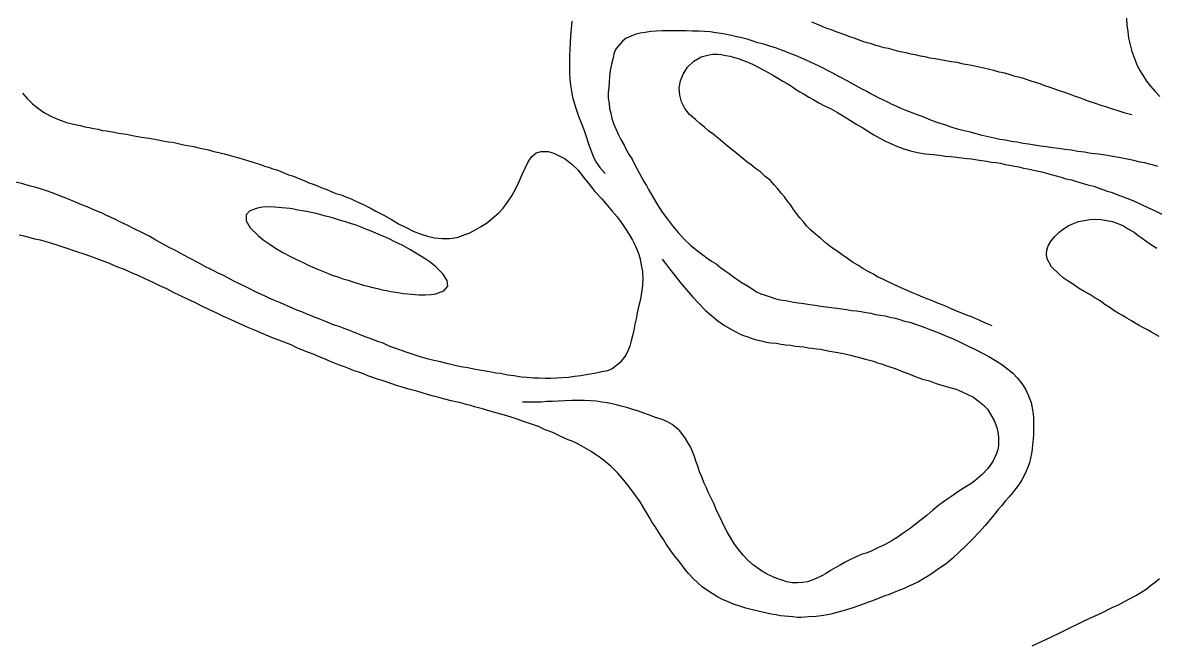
# Model space of a CAD drawing. Header units: inches. Extents: x 401374 to 405300, y 6332180 to 6336621.
# Drawn here: x 403192.5 to 403478.2, y 6335087.1 to 6335243.8 of the extents above; entities that cross this region are included whole.
import ezdxf

# ---------------------------------------------------------------- set-up
doc = ezdxf.new("R2010")
doc.units = ezdxf.units.IN
doc.header["$MEASUREMENT"] = 0

msp = doc.modelspace()

# ---------------------------------------------------------------- linework, layer by layer
for points in [[(403331, 6335244.2), (403330.8, 6335242.3), (403330.7, 6335240.5), (403330.6, 6335238.8), (403330.5, 6335237.1), (403330.4, 6335235.6), (403330.4, 6335234), (403330.4, 6335232.5), (403330.4, 6335231.1), (403330.5, 6335229.6), (403330.7, 6335228.1), (403330.9, 6335226.6), (403331.2, 6335225.1), (403331.6, 6335223.6), (403332.1, 6335222), (403332.7, 6335220.3), (403333.4, 6335218.6), (403334.1, 6335216.7), (403334.7, 6335214.9), (403335.2, 6335213.3), (403335.8, 6335211.7), (403336.4, 6335210.2), (403337.1, 6335208.8), (403338.1, 6335207.3), (403339.4, 6335205.8)], [(403472.2, 6335220.6), (403470.5, 6335221), (403469, 6335221.5), (403467.4, 6335222), (403465.9, 6335222.5), (403464.5, 6335223), (403463.1, 6335223.5), (403461.7, 6335223.9), (403460.4, 6335224.4), (403459.1, 6335224.9), (403457.8, 6335225.3), (403456.5, 6335225.8), (403455.3, 6335226.2), (403454, 6335226.7), (403452.8, 6335227.1), (403451.6, 6335227.5), (403450.3, 6335227.9), (403449.1, 6335228.4), (403447.9, 6335228.8), (403446.6, 6335229.2), (403445.4, 6335229.6), (403444.1, 6335230), (403442.8, 6335230.3), (403441.5, 6335230.7), (403440.2, 6335231.1), (403438.8, 6335231.4), (403437.4, 6335231.8), (403436, 6335232.1), (403434.5, 6335232.5), (403433, 6335232.8), (403431.4, 6335233.1), (403429.8, 6335233.4), (403428.2, 6335233.8), (403426.7, 6335234), (403425.3, 6335234.2), (403424, 6335234.5), (403422.6, 6335234.7), (403421.3, 6335234.9), (403420.1, 6335235.2), (403418.9, 6335235.4), (403417.7, 6335235.7), (403416.5, 6335235.9), (403415.3, 6335236.2), (403414.2, 6335236.4), (403413.1, 6335236.7), (403412, 6335237), (403410.9, 6335237.3), (403409.8, 6335237.5), (403408.7, 6335237.8), (403407.7, 6335238.1), (403406.6, 6335238.5), (403405.5, 6335238.8), (403404.4, 6335239.1), (403403.3, 6335239.5), (403402.2, 6335239.9), (403401.1, 6335240.3), (403400, 6335240.7), (403398.9, 6335241.1), (403397.7, 6335241.5), (403396.5, 6335242), (403395.3, 6335242.4), (403394.1, 6335242.9), (403392.8, 6335243.5), (403391.5, 6335244)], [(403470.9, 6335245), (403471, 6335243.2), (403471.2, 6335241.6), (403471.4, 6335239.9), (403471.8, 6335238.3), (403472.2, 6335236.6), (403472.8, 6335235.1), (403473.4, 6335233.5), (403474.1, 6335232), (403475, 6335230.6), (403475.9, 6335229.1), (403476.9, 6335227.8), (403478.1, 6335226.5), (403479.3, 6335225.2)], [(403478.8, 6335207.6), (403477.7, 6335207.9), (403476.6, 6335208.2), (403475.5, 6335208.5), (403474.3, 6335208.7), (403473.1, 6335209), (403471.9, 6335209.3), (403470.6, 6335209.5), (403469.4, 6335209.8), (403467.4, 6335210.1), (403465.6, 6335210.4), (403463.8, 6335210.7), (403462, 6335210.9), (403460.3, 6335211.2), (403458.6, 6335211.4), (403457, 6335211.7), (403455.4, 6335211.9), (403453.8, 6335212.1), (403452.2, 6335212.3), (403450.7, 6335212.5), (403449.2, 6335212.7), (403447.7, 6335213), (403446.2, 6335213.2), (403444.8, 6335213.4), (403443.3, 6335213.7), (403441.8, 6335213.9), (403440.4, 6335214.2), (403438.9, 6335214.4), (403437.5, 6335214.7), (403436, 6335215.1), (403434.5, 6335215.4), (403433, 6335215.8), (403431.5, 6335216.2), (403429.9, 6335216.6), (403428.3, 6335217), (403426.7, 6335217.5), (403425.1, 6335218.1), (403423.4, 6335218.6), (403421.7, 6335219.2), (403420, 6335219.9), (403418.2, 6335220.6), (403416.8, 6335221.1), (403415.5, 6335221.6), (403414.2, 6335222.1), (403413, 6335222.7), (403411.8, 6335223.2), (403410.7, 6335223.8), (403409.6, 6335224.3), (403408.5, 6335224.8), (403407.4, 6335225.4), (403406.4, 6335225.9), (403405.4, 6335226.5), (403404.4, 6335227), (403402.4, 6335228.1), (403400.4, 6335229.2), (403398.5, 6335230.2), (403396.5, 6335231.3), (403395.5, 6335231.8), (403394.4, 6335232.4), (403393.4, 6335232.9), (403392.3, 6335233.4), (403391.2, 6335233.9), (403390.1, 6335234.4), (403388.9, 6335234.9), (403387.8, 6335235.4), (403386.5, 6335235.9), (403385.2, 6335236.4), (403383.9, 6335236.9), (403382.6, 6335237.4), (403380.9, 6335237.9), (403379.4, 6335238.4), (403377.9, 6335238.8), (403376.5, 6335239.3), (403375.2, 6335239.7), (403373.9, 6335240), (403372.6, 6335240.3), (403371.3, 6335240.6), (403370, 6335240.9), (403368.7, 6335241.1), (403367.3, 6335241.3), (403365.9, 6335241.5), (403364.5, 6335241.6), (403363, 6335241.7), (403361.4, 6335241.7), (403359.8, 6335241.8), (403358.3, 6335241.8), (403356.8, 6335241.8), (403355.3, 6335241.8), (403353.8, 6335241.8), (403352.3, 6335241.7), (403350.9, 6335241.6), (403349.5, 6335241.4), (403348.2, 6335241.2), (403346.9, 6335240.9), (403345.8, 6335240.4), (403344.7, 6335239.9), (403343.8, 6335239.2), (403342.3, 6335237.4), (403341.7, 6335236.3), (403341.4, 6335235), (403341, 6335233.4), (403340.7, 6335231.8), (403340.5, 6335230.3), (403340.4, 6335228.9), (403340.3, 6335227.5), (403340.2, 6335226.2), (403340.2, 6335224.8), (403340.4, 6335223.5), (403340.5, 6335222.2), (403340.8, 6335221), (403341.1, 6335219.7), (403341.5, 6335218.4), (403342.1, 6335217.1), (403342.7, 6335215.7), (403343.4, 6335214.4), (403344.2, 6335213), (403344.8, 6335211.7), (403345.5, 6335210.5), (403346.2, 6335209.4), (403346.8, 6335208.2), (403347.4, 6335207.1), (403348, 6335206), (403348.6, 6335204.9), (403349.2, 6335203.8), (403349.8, 6335202.8), (403350.3, 6335201.8), (403351.5, 6335199.8), (403352.6, 6335197.9), (403353.8, 6335196.1), (403355.1, 6335194.3), (403356.4, 6335192.6), (403357.8, 6335190.9), (403359.4, 6335189.2), (403361.1, 6335187.6), (403363, 6335186.1), (403364, 6335185.3), (403365.1, 6335184.5), (403366.2, 6335183.7), (403367.4, 6335183), (403368.5, 6335182.1), (403369.7, 6335181.3), (403370.7, 6335180.6), (403371.8, 6335179.8), (403373.7, 6335178.4), (403375.7, 6335177.2), (403377.6, 6335176), (403378.7, 6335175.5), (403379.8, 6335175.1), (403381, 6335174.7), (403382.2, 6335174.3), (403383.5, 6335174), (403385, 6335173.8), (403386.5, 6335173.5), (403388.1, 6335173.2), (403389.5, 6335173), (403391, 6335172.8), (403392.4, 6335172.6), (403393.8, 6335172.4), (403395.1, 6335172.2), (403396.5, 6335172), (403397.8, 6335171.9), (403399.1, 6335171.7), (403400.3, 6335171.5), (403401.6, 6335171.3), (403402.8, 6335171.2), (403404, 6335171), (403405.2, 6335170.8), (403406.4, 6335170.6), (403407.6, 6335170.3), (403408.8, 6335170.1), (403410, 6335169.9), (403411.2, 6335169.6), (403412.5, 6335169.3), (403413.7, 6335169), (403414.9, 6335168.6), (403416.2, 6335168.3), (403417.4, 6335167.9), (403418.7, 6335167.5), (403420, 6335167), (403421.3, 6335166.5), (403422.7, 6335166), (403424.1, 6335165.4), (403425.5, 6335164.8), (403427, 6335164.2), (403428.9, 6335163.3), (403430.8, 6335162.4), (403432.6, 6335161.5), (403434.4, 6335160.6), (403436.2, 6335159.7), (403437.8, 6335158.7), (403439.4, 6335157.7), (403440.9, 6335156.6), (403442.2, 6335155.5), (403443.4, 6335154.2), (403444.5, 6335152.9), (403445.4, 6335151.4), (403446.2, 6335149.8), (403446.8, 6335148.1), (403447.2, 6335146.2), (403447.3, 6335145.2), (403447.4, 6335144.2), (403447.4, 6335142.7), (403447.4, 6335141.3), (403447.4, 6335140), (403447.3, 6335138.8), (403447.2, 6335137.5), (403447.1, 6335136.3), (403446.9, 6335135.2), (403446.7, 6335134), (403446.4, 6335132.9), (403446, 6335131.8), (403445.6, 6335130.8), (403445.1, 6335129.7), (403444.5, 6335128.6), (403443.8, 6335127.5), (403443, 6335126.4), (403442.2, 6335125.4), (403441.2, 6335124.2), (403440.3, 6335123.2), (403439.4, 6335122.1), (403438.5, 6335121.1), (403437.7, 6335120), (403436.8, 6335119), (403435.2, 6335117.1), (403433.6, 6335115.3), (403432, 6335113.6), (403430.4, 6335111.9), (403428.8, 6335110.4), (403427.1, 6335108.8), (403425.4, 6335107.4), (403423.5, 6335106.1), (403421.6, 6335104.8), (403420.5, 6335104.1), (403419.5, 6335103.5), (403418.4, 6335102.9), (403417.2, 6335102.3), (403416, 6335101.8), (403414.8, 6335101.2), (403413.5, 6335100.7), (403412.2, 6335100.2), (403411, 6335099.7), (403409.9, 6335099.3), (403408.9, 6335098.9), (403407.8, 6335098.5), (403406.8, 6335098.1), (403405.8, 6335097.7), (403403.8, 6335097), (403401.9, 6335096.3), (403400, 6335095.7), (403398.2, 6335095.2), (403396.3, 6335094.7), (403394.5, 6335094.4), (403392.6, 6335094.1), (403390.7, 6335094), (403388.8, 6335093.9), (403387.8, 6335093.9), (403386.7, 6335094), (403385.7, 6335094.1), (403384.6, 6335094.2), (403383.6, 6335094.3), (403382.5, 6335094.5), (403381.3, 6335094.7), (403380.2, 6335095), (403378.3, 6335095.4), (403376.6, 6335095.8), (403374.9, 6335096.2), (403373.4, 6335096.7), (403371.8, 6335097.2), (403370.4, 6335097.8), (403369, 6335098.4), (403367.7, 6335099.1), (403366.4, 6335099.9), (403365.2, 6335100.7), (403363.9, 6335101.6), (403362.8, 6335102.6), (403361.6, 6335103.7), (403360.4, 6335105), (403359.3, 6335106.3), (403358.2, 6335107.8), (403357.3, 6335108.9), (403356.4, 6335110.1), (403355.6, 6335111.2), (403354.8, 6335112.4), (403354.1, 6335113.5), (403353.4, 6335114.6), (403352.7, 6335115.7), (403352, 6335116.8), (403351.3, 6335117.8), (403350.7, 6335118.9), (403350.1, 6335119.9), (403349.4, 6335121), (403348.2, 6335123), (403346.9, 6335124.9), (403345.5, 6335126.8), (403344.1, 6335128.5), (403342.6, 6335130.3), (403340.9, 6335131.9), (403339, 6335133.5), (403338, 6335134.3), (403337, 6335135), (403335.9, 6335135.7), (403334.7, 6335136.4), (403333.5, 6335137.1), (403332.2, 6335137.8), (403331.1, 6335138.3), (403330.1, 6335138.7), (403328.1, 6335139.6), (403326.2, 6335140.5), (403324.3, 6335141.2), (403322.6, 6335142), (403320.8, 6335142.6), (403319.1, 6335143.2), (403317.5, 6335143.8), (403315.7, 6335144.4), (403314, 6335144.9), (403312.2, 6335145.4), (403310.4, 6335145.9), (403308.5, 6335146.5), (403307.5, 6335146.7), (403306.5, 6335147), (403305.5, 6335147.3), (403304.4, 6335147.6), (403303.3, 6335147.9), (403302.2, 6335148.2), (403300.6, 6335148.5), (403299, 6335148.9), (403297.5, 6335149.3), (403296.1, 6335149.7), (403294.6, 6335150.1), (403293.3, 6335150.5), (403291.9, 6335150.9), (403290.6, 6335151.3), (403289.3, 6335151.6), (403288, 6335152), (403286.8, 6335152.4), (403285.6, 6335152.8), (403284.4, 6335153.2), (403283.2, 6335153.6), (403282, 6335154), (403280.8, 6335154.4), (403279.6, 6335154.8), (403278.5, 6335155.3), (403277.3, 6335155.7), (403276.1, 6335156.1), (403274.9, 6335156.6), (403273.7, 6335157.1), (403272.4, 6335157.5), (403271.2, 6335158), (403269.9, 6335158.5), (403268.6, 6335159.1), (403267.3, 6335159.6), (403266, 6335160.2), (403264.6, 6335160.7), (403263.1, 6335161.3), (403261.7, 6335161.9), (403260.2, 6335162.6), (403257.8, 6335163.5), (403255.5, 6335164.4), (403253.3, 6335165.3), (403251.2, 6335166.2), (403249.1, 6335167.1), (403247.1, 6335168), (403245.1, 6335168.9), (403243.2, 6335169.8), (403241.3, 6335170.7), (403239.5, 6335171.5), (403237.7, 6335172.4), (403235.9, 6335173.3), (403234.1, 6335174.1), (403232.3, 6335175), (403230.6, 6335175.8), (403228.9, 6335176.7), (403227.1, 6335177.5), (403225.4, 6335178.3), (403223.6, 6335179.2), (403221.8, 6335180), (403220, 6335180.8), (403218.2, 6335181.6), (403216.3, 6335182.3), (403214.4, 6335183.1), (403212.4, 6335183.9), (403210.4, 6335184.6), (403208.3, 6335185.4), (403206.2, 6335186.1), (403204, 6335186.8), (403201.7, 6335187.6), (403199.4, 6335188.3), (403197, 6335189), (403195.6, 6335189.3), (403194.2, 6335189.7), (403192.9, 6335190), (403191.6, 6335190.3)], [(403437, 6335167.4), (403435.3, 6335168.1), (403433.7, 6335168.8), (403432.2, 6335169.5), (403430.6, 6335170.1), (403429.1, 6335170.7), (403427.7, 6335171.3), (403426.3, 6335171.9), (403424.9, 6335172.5), (403423.5, 6335173), (403422.1, 6335173.6), (403420.8, 6335174.1), (403419.5, 6335174.6), (403418.2, 6335175.2), (403416.9, 6335175.7), (403415.6, 6335176.3), (403414.4, 6335176.8), (403413.1, 6335177.4), (403411.9, 6335178), (403410.6, 6335178.6), (403409.4, 6335179.2), (403408.1, 6335179.8), (403406.9, 6335180.5), (403405.6, 6335181.2), (403404.4, 6335181.9), (403403.1, 6335182.7), (403401.8, 6335183.5), (403400.5, 6335184.4), (403399.2, 6335185.3), (403397.9, 6335186.2), (403396.5, 6335187.2), (403395.2, 6335188.2), (403393.8, 6335189.4), (403392.5, 6335190.4), (403391.3, 6335191.5), (403390.3, 6335192.5), (403389.4, 6335193.6), (403388.5, 6335194.6), (403387.7, 6335195.7), (403386.9, 6335196.7), (403386.2, 6335197.8), (403385.4, 6335198.8), (403384.6, 6335199.9), (403383.8, 6335200.9), (403382.9, 6335202), (403382, 6335203), (403381, 6335204.1), (403379.8, 6335205.1), (403378.6, 6335206.2), (403377.3, 6335207.1), (403376.2, 6335208), (403375.1, 6335208.8), (403374.1, 6335209.6), (403372.2, 6335211.2), (403370.3, 6335212.7), (403368.5, 6335214.2), (403366.6, 6335215.8), (403365.5, 6335216.6), (403364.5, 6335217.5), (403363.3, 6335218.4), (403362.2, 6335219.4), (403360.7, 6335220.7), (403359.5, 6335222.2), (403358.7, 6335223.9), (403358.2, 6335225.6), (403358.1, 6335227.4), (403358.4, 6335229.2), (403359.1, 6335230.9), (403360.2, 6335232.6), (403361.8, 6335234.1), (403363.6, 6335235.2), (403365.6, 6335235.7), (403366.6, 6335235.9), (403367.7, 6335235.9), (403368.7, 6335235.8), (403369.8, 6335235.6), (403370.9, 6335235.4), (403372, 6335235.1), (403373.2, 6335234.7), (403374.3, 6335234.3), (403375.4, 6335233.9), (403376.6, 6335233.4), (403378, 6335232.6), (403379.4, 6335231.9), (403380.7, 6335231.2), (403381.9, 6335230.5), (403383.1, 6335229.8), (403384.2, 6335229.1), (403385.3, 6335228.5), (403386.4, 6335227.8), (403387.4, 6335227.1), (403388.5, 6335226.4), (403389.6, 6335225.8), (403390.8, 6335225.1), (403392, 6335224.4), (403393.3, 6335223.6), (403394.7, 6335222.9), (403396.2, 6335222.2), (403398, 6335221.2), (403399.7, 6335220.2), (403401.3, 6335219.2), (403402.9, 6335218.2), (403404.4, 6335217.3), (403405.8, 6335216.4), (403407.2, 6335215.6), (403408.7, 6335214.7), (403410.1, 6335214), (403411.6, 6335213.3), (403413.1, 6335212.6), (403414.7, 6335212), (403416.4, 6335211.5), (403418.2, 6335211.1), (403420.1, 6335210.8), (403421.1, 6335210.7), (403422.2, 6335210.6), (403423.7, 6335210.4), (403425.1, 6335210.2), (403426.6, 6335210.1), (403427.9, 6335209.9), (403429.3, 6335209.8), (403430.6, 6335209.6), (403431.9, 6335209.5), (403433.2, 6335209.3), (403434.4, 6335209.1), (403435.6, 6335208.9), (403436.8, 6335208.7), (403438, 6335208.6), (403439.1, 6335208.4), (403440.3, 6335208.1), (403441.4, 6335207.9), (403442.6, 6335207.7), (403443.7, 6335207.5), (403444.9, 6335207.2), (403446, 6335207), (403447.1, 6335206.7), (403448.3, 6335206.5), (403449.5, 6335206.2), (403450.7, 6335205.9), (403451.9, 6335205.6), (403453.1, 6335205.2), (403454.4, 6335204.9), (403455.6, 6335204.5), (403457, 6335204.2), (403458.3, 6335203.8), (403459.7, 6335203.4), (403461.1, 6335203), (403462.6, 6335202.6), (403463.7, 6335202.2), (403464.9, 6335201.8), (403466, 6335201.4), (403467, 6335201.1), (403468.1, 6335200.7), (403469.1, 6335200.3), (403471, 6335199.6), (403472.9, 6335198.8), (403474.7, 6335198), (403476.4, 6335197.2), (403478.1, 6335196.4), (403479.8, 6335195.6)], [(403192.5, 6335226.1), (403193.7, 6335224.7), (403195, 6335223.4), (403196.5, 6335222.2), (403198, 6335221.1), (403199.8, 6335220.2), (403201.6, 6335219.4), (403203.6, 6335218.7), (403204.7, 6335218.4), (403205.8, 6335218.2), (403207, 6335217.9), (403208.2, 6335217.6), (403209.3, 6335217.4), (403210.5, 6335217.2), (403211.6, 6335217), (403212.6, 6335216.7), (403213.7, 6335216.6), (403214.7, 6335216.4), (403215.7, 6335216.2), (403216.7, 6335216), (403218.7, 6335215.7), (403220.6, 6335215.3), (403222.5, 6335215), (403224.4, 6335214.7), (403226.3, 6335214.4), (403228.3, 6335214), (403229.3, 6335213.8), (403230.3, 6335213.7), (403231.4, 6335213.5), (403232.4, 6335213.2), (403233.5, 6335213), (403234.6, 6335212.8), (403235.7, 6335212.6), (403236.9, 6335212.3), (403238.1, 6335212), (403239.4, 6335211.8), (403240.7, 6335211.4), (403242, 6335211.1), (403243.3, 6335210.8), (403244.6, 6335210.4), (403245.8, 6335210.1), (403247, 6335209.8), (403248.1, 6335209.4), (403249.2, 6335209.1), (403250.3, 6335208.8), (403251.4, 6335208.4), (403252.5, 6335208.1), (403253.5, 6335207.7), (403254.5, 6335207.4), (403255.6, 6335207), (403256.6, 6335206.7), (403257.6, 6335206.3), (403258.6, 6335205.9), (403259.6, 6335205.5), (403260.6, 6335205.2), (403261.6, 6335204.8), (403262.6, 6335204.4), (403263.7, 6335204), (403264.7, 6335203.5), (403265.8, 6335203.1), (403266.9, 6335202.7), (403268, 6335202.2), (403269.2, 6335201.8), (403270.3, 6335201.3), (403271.5, 6335200.8), (403272.8, 6335200.4), (403274, 6335199.9), (403275.4, 6335199.4), (403276.4, 6335198.9), (403277.5, 6335198.4), (403278.6, 6335197.9), (403279.6, 6335197.4), (403280.6, 6335196.9), (403281.6, 6335196.3), (403283.6, 6335195.3), (403285.5, 6335194.2), (403287.3, 6335193.1), (403289.2, 6335192.2), (403291, 6335191.3), (403292.8, 6335190.6), (403294.6, 6335190), (403296.4, 6335189.6), (403298.3, 6335189.4), (403300.2, 6335189.4), (403302.1, 6335189.7), (403304.1, 6335190.4), (403305.1, 6335190.8), (403306.2, 6335191.4), (403308, 6335192.4), (403309.7, 6335193.5), (403311.1, 6335194.6), (403312.5, 6335195.8), (403313.7, 6335197.1), (403314.8, 6335198.6), (403315.9, 6335200.2), (403317, 6335202.2), (403317.7, 6335203.8), (403318.5, 6335205.6), (403319.2, 6335207.2), (403320, 6335208.8), (403320.9, 6335210.1), (403322, 6335211), (403323.3, 6335211.4), (403325, 6335211.4), (403326.2, 6335211), (403327.3, 6335210.5), (403329.3, 6335209.5), (403331, 6335208.2), (403332.5, 6335206.7), (403333.9, 6335205), (403335.3, 6335203.2), (403336.8, 6335201.3), (403338.6, 6335199.4), (403339.9, 6335197.8), (403341.2, 6335196.3), (403342.4, 6335194.9), (403343.5, 6335193.4), (403344.5, 6335191.9), (403345.5, 6335190.4), (403346.3, 6335189), (403347.1, 6335187.5), (403347.7, 6335185.9), (403348.2, 6335184.3), (403348.5, 6335182.7), (403348.8, 6335181.1), (403348.9, 6335179.3), (403348.8, 6335177.6), (403348.6, 6335175.7), (403348.2, 6335173.8), (403347.8, 6335172.2), (403347.5, 6335170.7), (403347.2, 6335169.2), (403346.9, 6335167.8), (403346.6, 6335166.3), (403346.3, 6335164.9), (403346, 6335163.6), (403345.6, 6335162.3), (403345.1, 6335161.1), (403344.6, 6335160), (403343.1, 6335158.1), (403341.2, 6335156.6), (403340, 6335156.1), (403338.6, 6335155.8), (403336.7, 6335155.4), (403335, 6335155.1), (403333.3, 6335154.8), (403331.7, 6335154.6), (403330.2, 6335154.4), (403328.6, 6335154.3), (403327.2, 6335154.2), (403325.7, 6335154.1), (403324.3, 6335154.1), (403322.8, 6335154.2), (403321.3, 6335154.2), (403319.7, 6335154.4), (403318.2, 6335154.5), (403316.5, 6335154.8), (403314.8, 6335155), (403313, 6335155.4), (403311.8, 6335155.5), (403310.7, 6335155.7), (403309.7, 6335155.9), (403308.7, 6335156.1), (403306.7, 6335156.4), (403304.8, 6335156.8), (403303, 6335157.1), (403301.2, 6335157.5), (403299.5, 6335157.9), (403297.9, 6335158.3), (403296.2, 6335158.7), (403294.5, 6335159.1), (403292.8, 6335159.6), (403291, 6335160.2), (403289.2, 6335160.8), (403287.4, 6335161.4), (403285.4, 6335162.1), (403284.4, 6335162.5), (403283.4, 6335163), (403281.8, 6335163.5), (403280.4, 6335164.1), (403278.9, 6335164.6), (403277.5, 6335165.2), (403276.2, 6335165.7), (403274.9, 6335166.2), (403273.6, 6335166.7), (403272.3, 6335167.2), (403271.1, 6335167.6), (403269.9, 6335168.1), (403268.7, 6335168.6), (403267.5, 6335169.1), (403266.3, 6335169.5), (403265.1, 6335170), (403264, 6335170.4), (403262.9, 6335170.9), (403261.7, 6335171.4), (403260.6, 6335171.9), (403259.4, 6335172.4), (403258.3, 6335172.9), (403257.1, 6335173.4), (403255.9, 6335173.9), (403254.7, 6335174.4), (403253.5, 6335175), (403252.3, 6335175.5), (403251.1, 6335176.1), (403249.8, 6335176.7), (403248.5, 6335177.4), (403247.2, 6335178), (403245.8, 6335178.7), (403244.4, 6335179.4), (403243, 6335180.2), (403241.8, 6335180.7), (403240.7, 6335181.3), (403239.7, 6335181.8), (403238.6, 6335182.3), (403236.7, 6335183.4), (403234.8, 6335184.4), (403233, 6335185.3), (403231.2, 6335186.3), (403229.5, 6335187.2), (403227.8, 6335188.1), (403226.1, 6335189), (403224.4, 6335190), (403222.6, 6335190.9), (403220.8, 6335191.8), (403218.9, 6335192.8), (403216.9, 6335193.7), (403215.9, 6335194.2), (403214.8, 6335194.7), (403213.7, 6335195.2), (403212.6, 6335195.8), (403210.6, 6335196.6), (403208.8, 6335197.4), (403207, 6335198.1), (403205.3, 6335198.8), (403203.7, 6335199.5), (403202.1, 6335200.1), (403200.6, 6335200.7), (403199, 6335201.3), (403197.5, 6335201.8), (403195.9, 6335202.3), (403194.2, 6335202.7), (403192.6, 6335203.2), (403190.8, 6335203.6)], [(403248.9, 6335195.4), (403248.9, 6335193.9), (403249.9, 6335192.1), (403251.9, 6335190.2), (403253.2, 6335189.1), (403254.7, 6335188.1), (403256.3, 6335187), (403258.1, 6335185.9), (403260.1, 6335184.9), (403261.2, 6335184.3), (403262.3, 6335183.8), (403263.4, 6335183.3), (403264.5, 6335182.7), (403265.7, 6335182.2), (403266.9, 6335181.7), (403268.1, 6335181.2), (403269.4, 6335180.7), (403270.6, 6335180.2), (403272, 6335179.8), (403273.3, 6335179.3), (403274.6, 6335178.9), (403275.8, 6335178.5), (403277.1, 6335178.1), (403278.4, 6335177.7), (403279.6, 6335177.4), (403280.8, 6335177.1), (403282, 6335176.8), (403283.2, 6335176.5), (403284.3, 6335176.3), (403285.4, 6335176.1), (403286.5, 6335175.9), (403287.6, 6335175.7), (403288.6, 6335175.6), (403290.6, 6335175.4), (403292.4, 6335175.2), (403294, 6335175.2), (403295.5, 6335175.3), (403296.7, 6335175.5), (403298.7, 6335176.2), (403299.7, 6335177.4), (403299.6, 6335178.8), (403298.5, 6335180.5), (403296.6, 6335182.4), (403295.3, 6335183.5), (403293.8, 6335184.5), (403292.1, 6335185.5), (403290.3, 6335186.6), (403288.4, 6335187.7), (403287.3, 6335188.2), (403286.2, 6335188.7), (403285.1, 6335189.3), (403284, 6335189.8), (403282.8, 6335190.3), (403281.6, 6335190.8), (403280.4, 6335191.3), (403279.1, 6335191.8), (403277.9, 6335192.3), (403276.6, 6335192.8), (403275.2, 6335193.2), (403273.9, 6335193.6), (403272.7, 6335194), (403271.4, 6335194.4), (403270.1, 6335194.8), (403268.9, 6335195.1), (403267.7, 6335195.4), (403266.5, 6335195.7), (403265.3, 6335196), (403264.2, 6335196.2), (403263, 6335196.4), (403261.9, 6335196.6), (403260.9, 6335196.8), (403259.9, 6335197), (403257.9, 6335197.2), (403256.1, 6335197.3), (403254.5, 6335197.4), (403253, 6335197.3), (403251.7, 6335197.1), (403249.8, 6335196.4), (403248.9, 6335195.4)], [(403479.1, 6335164.7), (403477.2, 6335165.8), (403476.2, 6335166.4), (403475.2, 6335166.9), (403474.1, 6335167.5), (403473.1, 6335168.1), (403472.1, 6335168.7), (403471, 6335169.3), (403469.9, 6335170), (403468.8, 6335170.6), (403467.7, 6335171.3), (403466.5, 6335172.1), (403465.4, 6335172.8), (403464.2, 6335173.7), (403462.9, 6335174.5), (403461.6, 6335175.3), (403460.2, 6335176.1), (403458.8, 6335176.9), (403457.5, 6335177.8), (403456.2, 6335178.7), (403454.9, 6335179.5), (403453.8, 6335180.5), (403452, 6335182.3), (403450.9, 6335184.3), (403450.7, 6335185.4), (403450.8, 6335186.5), (403451.1, 6335187.6), (403451.9, 6335188.8), (403452.8, 6335189.9), (403453.9, 6335191), (403455, 6335191.9), (403456.2, 6335192.6), (403457.5, 6335193.2), (403458.8, 6335193.7), (403460.2, 6335194), (403461.6, 6335194.2), (403463, 6335194.3), (403464.4, 6335194.2), (403465.9, 6335194), (403467.3, 6335193.7), (403468.7, 6335193.2), (403470.1, 6335192.6), (403471.4, 6335191.8), (403472.8, 6335191), (403473.8, 6335190.2), (403474.8, 6335189.5), (403476.7, 6335188.2), (403478.5, 6335187)], [(403353.8, 6335184.2), (403354.6, 6335183.1), (403355.4, 6335182.1), (403357, 6335180.1), (403358.5, 6335178.2), (403360, 6335176.4), (403361.5, 6335174.6), (403363, 6335173), (403364.6, 6335171.4), (403366.2, 6335170), (403367.8, 6335168.7), (403369.5, 6335167.5), (403371.4, 6335166.4), (403373.3, 6335165.4), (403374.3, 6335165), (403375.4, 6335164.6), (403376.5, 6335164.2), (403377.6, 6335163.9), (403378.8, 6335163.6), (403380, 6335163.3), (403381.2, 6335163.1), (403382.6, 6335163), (403383.8, 6335162.8), (403385, 6335162.6), (403386.2, 6335162.5), (403387.3, 6335162.3), (403388.4, 6335162.2), (403389.5, 6335162.1), (403390.6, 6335161.9), (403391.6, 6335161.8), (403392.7, 6335161.6), (403393.7, 6335161.5), (403395.6, 6335161.1), (403397.6, 6335160.8), (403399.5, 6335160.4), (403401.3, 6335160), (403403.2, 6335159.5), (403405.1, 6335159), (403407.1, 6335158.5), (403408.1, 6335158.1), (403409.1, 6335157.8), (403410.2, 6335157.4), (403411.2, 6335157.1), (403412.3, 6335156.7), (403413.4, 6335156.3), (403414.6, 6335155.8), (403415.8, 6335155.4), (403417.6, 6335154.6), (403419.4, 6335154), (403421.2, 6335153.5), (403422.9, 6335152.9), (403424.6, 6335152.4), (403426.3, 6335151.9), (403427.9, 6335151.4), (403429.4, 6335150.8), (403430.9, 6335150.1), (403432.3, 6335149.4), (403433.5, 6335148.5), (403434.7, 6335147.5), (403435.8, 6335146.4), (403436.7, 6335145), (403437.5, 6335143.5), (403438.2, 6335141.8), (403438.4, 6335140.6), (403438.6, 6335139.4), (403438.6, 6335138.3), (403438.6, 6335137.2), (403438.4, 6335136.2), (403438.1, 6335135.2), (403437.2, 6335133.2), (403435.9, 6335131.4), (403434.4, 6335129.8), (403432.6, 6335128.3), (403431.6, 6335127.6), (403430.6, 6335127), (403428.6, 6335125.7), (403426.8, 6335124.5), (403425.1, 6335123.3), (403423.5, 6335122.1), (403422, 6335120.9), (403420.6, 6335119.7), (403419.1, 6335118.5), (403417.7, 6335117.4), (403416.3, 6335116.3), (403414.8, 6335115.3), (403413.3, 6335114.2), (403411.7, 6335113.2), (403410, 6335112.3), (403408.2, 6335111.4), (403406.3, 6335110.5), (403405.2, 6335110.1), (403404.2, 6335109.8), (403402.7, 6335109.2), (403401.3, 6335108.5), (403399.9, 6335107.8), (403398.7, 6335107.1), (403397.4, 6335106.4), (403396.2, 6335105.7), (403395.1, 6335105), (403393.9, 6335104.3), (403392.8, 6335103.8), (403391.6, 6335103.3), (403390.4, 6335102.9), (403389.2, 6335102.7), (403387.9, 6335102.6), (403386.6, 6335102.6), (403385.2, 6335102.9), (403383.8, 6335103.4), (403382.7, 6335103.7), (403381.7, 6335104.1), (403379.9, 6335105), (403378.3, 6335106), (403376.8, 6335107.1), (403375.4, 6335108.3), (403374.2, 6335109.6), (403373.1, 6335110.9), (403372, 6335112.4), (403371.1, 6335113.9), (403370.2, 6335115.5), (403369.3, 6335117.1), (403368.5, 6335118.9), (403367.6, 6335120.7), (403366.8, 6335122.6), (403365.9, 6335124.5), (403365.4, 6335125.5), (403365, 6335126.6), (403364.3, 6335127.9), (403363.8, 6335129.3), (403363.2, 6335130.6), (403362.8, 6335132), (403362.3, 6335133.3), (403361.9, 6335134.5), (403361.4, 6335135.7), (403360.9, 6335136.9), (403360.3, 6335138), (403359.7, 6335139), (403358.2, 6335140.9), (403356.3, 6335142.5), (403355.1, 6335143.2), (403353.8, 6335143.8), (403352.1, 6335144.3), (403350.6, 6335144.9), (403349.2, 6335145.4), (403347.8, 6335145.9), (403346.4, 6335146.3), (403345.1, 6335146.7), (403343.8, 6335147.1), (403342.5, 6335147.4), (403341.2, 6335147.7), (403339.9, 6335148), (403338.6, 6335148.2), (403337.2, 6335148.4), (403335.8, 6335148.5), (403334.2, 6335148.6), (403332.6, 6335148.6), (403331, 6335148.6), (403329.2, 6335148.5), (403327.6, 6335148.4), (403326.1, 6335148.3), (403324.7, 6335148.3), (403323.3, 6335148.2), (403321.9, 6335148.2), (403320.3, 6335148.2), (403318.6, 6335148.2)], [(403447.1, 6335086.7), (403449.4, 6335087.8), (403451.8, 6335088.9), (403454.2, 6335090.1), (403456.6, 6335091.3), (403459.2, 6335092.5), (403461.8, 6335093.8), (403464.5, 6335095), (403467.3, 6335096.4), (403468.9, 6335097.1), (403470.4, 6335097.9), (403471.8, 6335098.7), (403473.2, 6335099.4), (403474.5, 6335100.2), (403475.8, 6335101), (403476.9, 6335101.9), (403478.1, 6335102.8), (403479.2, 6335103.7)]]:
    msp.add_lwpolyline(points)

doc.saveas('drawing.dxf')
